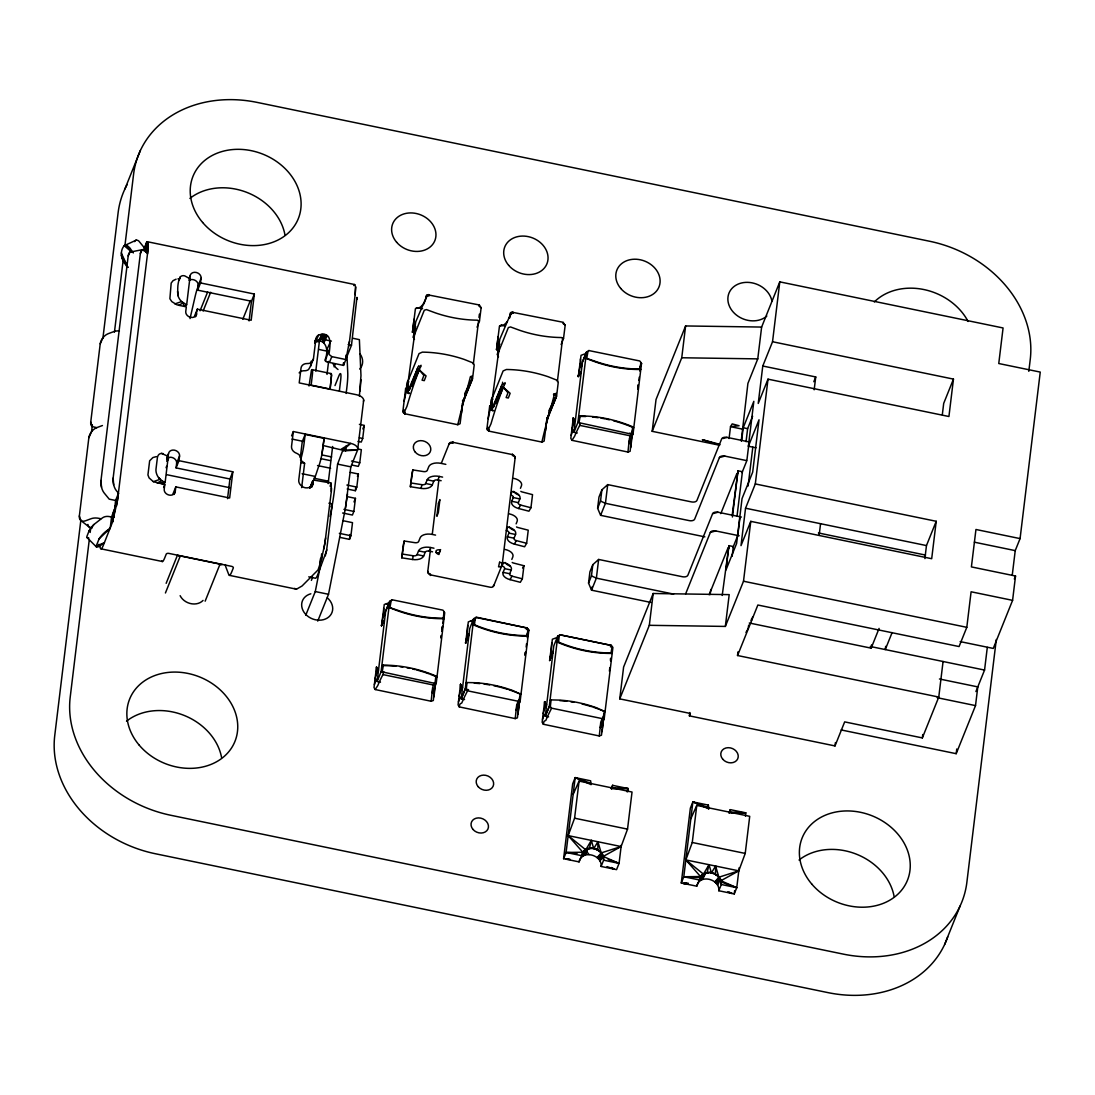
<?xml version="1.0" encoding="UTF-8"?>
<svg xmlns="http://www.w3.org/2000/svg" width="1095" height="1095" viewBox="0 0 1095 1095"><rect width="100%" height="100%" fill="white"/><g stroke="black" fill="none" stroke-linecap="round" stroke-linejoin="round"><path stroke-width="1.5" d="M359.393 396.157L360.98 375.585L359.379 339.628L352.768 338.259M177.541 291.379L177.979 295.65A9.075 5.899 61.9 0 0 181.619 301.563L186.656 304.834L189.818 278.65L184.726 275.872A9.075 5.899 61.9 0 0 180.251 276.953C177.363 282.496 177.527 289.532 177.979 295.65M621.289 845.094L619.072 863.38L616.553 869.635L601.114 866.446C602.373 854.593 581.623 849.378 579.05 861.888L563.596 858.699L572.671 783.856L575.176 777.614L590.629 780.803L591.04 784.554L575.176 777.614L566.115 852.457L563.596 858.699M739.166 867.733L736.757 887.689L734.239 893.931L718.799 890.741C720.058 878.888 699.308 873.673 696.735 886.183L681.282 883.008L690.356 808.165L692.875 801.91L708.314 805.099L708.725 808.849L692.875 801.91L683.8 876.753L681.282 883.008M601.114 866.446L603.619 860.191L603.537 857.7L602.578 854.127L597.856 850.144L597.938 841.768L593.723 848.557L587.591 848.392L583.608 851.267L579.05 861.888M718.799 890.741L721.304 884.5L721.222 881.995L720.277 878.436L715.541 874.44L715.624 866.063L711.408 872.866L705.289 872.688L701.293 875.562L696.735 886.183M462.46 400.893L463.034 400.195L460.092 423.751L457.792 424.709L404.849 413.773L404.89 410.803L406.929 406.423A105.709 14.194 -77.4 0 1 419.344 369.781L420.631 366.182L418.016 366.757L417.537 368.454L426.064 375.927L424.271 380.649L422.068 380.198L423.874 375.475L419.344 369.781L411.966 385.974L418.263 369.302L409.106 390.395L417.537 368.454L407.203 392.941L408.12 380.759L419.043 353.589L422.341 352.138A113.497 93.198 21.9 0 1 464.129 359.393L473.136 362.951L474.203 364.977L472.52 378.843L463.568 399.894L471.22 380.239L472.109 379.719L462.487 403.863M545.515 430.568L547.089 417.551L544.147 441.107L541.861 442.065L488.904 431.129L488.959 428.159L490.998 423.779A105.709 14.194 -77.4 0 1 503.399 387.137L504.699 383.551L502.071 384.112L501.606 385.81L510.133 393.283L508.326 398.005L506.136 397.553L507.943 392.831L503.399 387.137L496.021 403.33L502.331 386.658L493.174 407.751L501.606 385.81L491.272 410.296L492.189 398.115L503.111 370.945L506.396 369.494A113.497 93.198 21.9 0 1 548.198 376.748L557.204 380.307L558.258 382.333L556.588 396.198L548.28 415.689M143.828 250.823L144.212 247.621L147.291 241.708L148.236 244.158L147.743 251.905L117.521 500.388L112.498 522.11L103.464 545.009A24.966 3.066 -78.3 0 1 100.439 548.335L98.892 544.297M330.416 374.175A13.66 1.67 -78.3 0 1 331.539 375.024L330.115 389.053L311.144 385.139L312.28 375.763A13.66 1.67 -78.3 0 0 311.445 370.261L309.009 386.015M145.621 251.754L147.291 241.708L354.698 284.536L355.629 286.986L355.15 294.719L349.51 341.243L345.897 359.543L343.46 365.401L326.31 361.788L324.955 359.954C328.651 351.933 327.227 339.737 315.921 340.271L316.072 339.121L314.949 341.517M638.275 385.508L637.865 388.876L637.947 385.508M525.244 652.497L525.135 655.44L525.545 652.072M441.175 635.442L441.08 638.084L440.874 636.359M637.865 388.876L638.015 384.92M314.703 341.859L315.866 338.971A7.487 6.146 21.9 0 1 318.604 335.002C333.044 330.58 330.074 345.774 328.993 354.397L331.785 356.628L345.897 359.543L346.034 356.149M328.5 350.29L325.407 361.076M229.553 575.381L296.471 589.192L302.042 586.003L318.084 569.879L321.287 560.161L324.914 543.202L331.306 491.436L330.936 483.032L313.759 480.075L309.734 488.26M378.528 670.072L377.269 669.483L376.516 666.937L374.011 687.523L375.188 689.535L431.156 701.252L433.319 700.499L434.989 684.745L434.825 686.291M460.968 685.552L460.571 684.293L458.08 704.893L459.243 706.891L515.225 718.607L517.387 717.855L520.152 696.598L519.605 697.652M545.036 702.908L544.639 701.649L542.148 722.248L543.312 724.247L599.28 735.963L601.456 735.21L604.207 713.954L603.673 715.008M575.327 420.863L574.054 420.288L573.301 417.729L570.81 438.328L571.973 440.327L627.955 452.043L630.118 451.291L631.788 435.536L631.61 437.083M321.629 553.837L321.287 560.161L321.725 555.343M355.15 294.719L355.629 286.986M414.047 319.206L412.473 332.223L414.964 332.743M498.102 336.562L496.528 349.579L499.033 350.099M148.236 244.158L147.524 253.78L145.252 251.001A9.075 3.778 79 0 0 140.352 253.588L113.141 478.104L113.675 484.825M345.897 359.543L346.253 354.862M360.009 391.079L360.98 379.732M114.92 506.082L113.88 517.346L115.591 500.47L118.493 493.256L116.234 490.478A9.075 3.778 79 0 1 113.141 478.104M145.484 251.905L146.36 242.734L145.238 250.81M357.038 299.414L356.956 297.375L351.481 345.253L346.65 357.271M113.497 512.227L112.498 522.11L114.304 509.435L111.567 517.045L110.198 528.269L99.111 538.836L96.168 546.131A9.075 2.382 -45.1 0 0 100.863 545.255L104.408 542.696L96.168 546.131M320.561 558.354L319.891 564.938L320.808 558.601M330.115 389.053L331.539 375.024M461.447 413.212L463.034 400.195M443.297 618.264L435.331 618.018A113.497 93.198 21.9 0 1 397.636 610.23L388.971 607.342A113.497 93.198 21.9 0 0 443.981 618.702L443.297 618.264L444.036 611.653L442.941 610.161L392.01 599.759M520.33 693.546L519.153 700.02L518.072 701.238L467.332 690.767L466.292 689.125L467.031 682.541L475.025 682.719A113.497 93.198 21.9 0 1 512.706 690.507L520.987 694.353A113.497 93.198 21.9 0 0 508.97 689.768M604.399 710.901L603.222 717.376L602.14 718.594L551.387 708.123L550.347 706.48L551.1 699.897L559.08 700.088A113.497 93.198 21.9 0 1 596.775 707.863L605.042 711.709A113.497 93.198 21.9 0 0 599.759 709.533M640.082 369.056L632.116 368.81A113.497 93.198 21.9 0 1 594.434 361.021L585.77 358.133A113.497 93.198 21.9 0 0 640.78 369.494L640.082 369.056L640.835 362.445L639.74 360.967L588.809 350.551M732.281 514.54L737.989 470.795L742.41 471.712L737.003 516.279M741.219 441.025L747.912 383.401L757.767 358.873L761.627 327.063L779.791 281.867L1003.075 327.966L998.763 363.526L1040.25 372.081L1020.075 538.603L1015.229 550.621L1012.273 575.026M432.703 689.631L432.306 692.902L436.262 683.034L444.721 612.68L444.036 611.653M464.554 699.554L461.2 698.87L465.252 689.029L473.697 618.661L476.229 617.512L526.982 627.982L528.858 630.049L520.248 700.376L516.361 710.258L516.772 706.905M600.84 724.26L600.43 727.614L604.317 717.731L612.913 647.405L611.037 645.352L560.298 634.867L557.766 636.017L549.307 706.385L545.269 716.226L548.609 716.91M89.311 527.119L80.77 520.481L79.36 515.95L88.846 437.754L91.542 431.69L92.391 424.942M102.437 425.531L96.771 427.639L92.158 426.557A9.075 5.516 -52.2 0 1 90.748 422.027L100.22 343.83L102.916 337.766M80.879 519.988L54.75 735.539A115.317 94.69 21.9 0 0 155.312 853.73L827.82 992.59A115.317 94.69 21.9 0 0 947.709 936.855M102.889 338.382L118.109 212.786A115.317 94.69 21.9 0 1 127.143 184.576M89.338 539.233L70.217 697.077A115.317 94.69 21.9 0 0 170.779 815.269L843.287 954.115A115.317 94.69 21.9 0 0 966.885 882.214L996.299 639.507M90.173 532.444L90.789 527.352M114.441 332.168L123.283 259.187M124.926 245.608L133.576 174.324A115.317 94.69 21.9 0 1 257.174 102.41L929.682 241.27A115.317 94.69 21.9 0 1 1030.244 359.461L1028.807 371.342M101.506 487.193L100.986 480.472L128.197 255.943L130.004 252.096L142.158 249.728L140.352 253.588M156.407 456.601L152.903 457.546L149.645 460.803L147.934 474.943L149.125 477.954L153.368 481.663L164.77 484.592L164.209 489.273A5.68 4.654 21.9 0 0 169.164 495.091A5.68 4.654 21.9 0 0 175.241 491.545L175.802 486.878L229.649 497.992L232.824 471.794L178.978 460.68L176.076 467.893L229.923 479.008L232.824 471.794M178.978 460.68L179.553 455.999A5.68 4.654 21.9 0 0 174.598 450.182A5.68 4.654 21.9 0 0 168.52 453.727L166.796 461.282M189.49 280.662L190.065 275.981A5.68 4.654 21.9 0 1 196.142 272.436A5.68 4.654 21.9 0 1 201.097 278.253L200.522 282.934L197.62 290.148L251.467 301.262L254.355 294.049L200.522 282.934M176.076 467.893L176.651 463.212L179.553 455.999M197.62 290.148L198.195 285.466L201.097 278.253M195.622 316.688L197.346 309.132L251.179 320.246L254.355 294.049M227.541 498.649L229.923 479.008M249.085 320.903L251.467 301.262M317.742 621.111L328.514 594.284L345.404 508.231L350.824 466.853L357.586 450.031A9.075 5.064 6.9 0 0 350.701 443.393L293.337 431.553L291.53 446.363A7.035 5.776 21.9 0 0 296.362 453.193A7.035 5.776 21.9 0 1 300.085 456.013L301.193 460.023L298.757 480.048A7.487 6.146 21.9 0 0 301.933 486.276C306.285 489.985 315.155 487.056 312.869 480.541L309.789 488.137M299.14 372.889A7.035 5.776 21.9 0 1 304.328 370.753A7.035 5.776 21.9 0 0 308.53 369.562L310.528 366.195L311.144 361.199M300.331 457.532L302.261 441.668L305.163 434.441L324.134 438.356L321.93 454.329A13.66 1.67 -78.3 0 1 318.727 466.21L314.279 479.555M310.528 366.195L313.43 358.982L315.866 338.971M305.163 434.441L304.027 443.803A13.66 1.67 -78.3 0 1 300.55 460.037L304.615 463.294L301.659 487.617M315.784 371.123L319.713 338.697L331.415 341.106M327.022 374.408L328.596 361.432M328.144 483.593L332.634 446.5M339.382 390.86L340.6 380.745A15.891 1.944 -78.3 0 0 338.807 376.064L334.988 385.577M308.735 576.86L315.155 578.187A22.694 2.779 -78.3 0 0 317.687 574.793L326.556 550.799L332.25 503.919L328.911 503.221M323.176 445.528L342.844 450.237L337.588 464.116L334.303 491.258A45.401 5.557 -78.3 0 1 330.731 513.185L330.074 516.525M346.157 393.433L346.773 388.342A45.401 5.557 -78.3 0 0 347.745 372.847L346.951 354.876M345.664 450.921L346.28 445.857M357.791 448.717L363.691 400.072M339.642 537.33L349.469 539.356L350.058 534.442M347.183 489.013L355.355 490.711L355.752 487.439M349.469 539.356L350.92 535.742L352.508 522.657L342.694 520.631M342.598 513.007L352.412 515.033L353.863 511.42L355.451 498.334L347.279 496.637M355.355 490.711L356.806 487.097L358.393 474.012L350.222 472.315M351.769 465.033L358.311 466.388L359.762 462.774L361.35 449.689L358.079 449.005M357.983 441.381L361.254 442.065L362.705 438.452L364.293 425.366L359.393 424.354M408.531 389.095L405.67 388.355L402.905 411.131L404.849 413.773L403.863 409.817L403.028 412.35L404.849 413.773M415.073 332.031L412.473 332.223L415.416 308.667L417.701 307.722A105.709 14.96 -78 0 0 423.19 304.095M415.443 328.13L406.847 391.271L409.503 393.228C407.217 395.788 405.15 383.209 408.12 380.759L408.846 381.95M382.223 624.246L381.498 625.779L384.263 604.522L389.053 602.77M380.485 682.199L377.145 681.514L385.673 611.161L389.711 601.319L392.202 599.69M432.525 551.812L429.213 551.127A3.408 1.903 6.9 0 0 425.188 552.25L423.683 555.973A10.211 5.694 6.9 0 1 412.459 559.49L401.755 557.82L403.343 544.721L404.206 541.012L414.909 542.682A3.408 1.903 6.9 0 0 418.66 541.505L420.151 537.796A10.211 5.694 6.9 0 1 432.251 534.428L435.564 535.113M441.148 480.719L437.836 480.034A3.408 1.903 6.9 0 0 433.798 481.157L432.306 484.88A10.211 5.694 6.9 0 1 421.069 488.397L410.365 486.728L411.953 473.629L412.829 469.919L423.532 471.589A3.408 1.903 6.9 0 0 427.269 470.412L428.775 466.689A10.211 5.694 6.9 0 1 440.874 463.336L445.829 464.362M401.755 557.82L404.206 541.012M410.365 486.728L412.829 469.919M441.34 463.24L448.923 444.378A3.408 2.792 21.9 0 1 452.577 442.257L512.145 454.548A3.408 2.792 21.9 0 1 515.115 458.038L502.194 564.692L493.982 585.127A3.408 2.792 21.9 0 1 490.327 587.249L430.759 574.943A3.408 2.792 21.9 0 1 427.789 571.453L430.445 549.457M432.292 534.209L438.862 480.048M473.314 364.224L478.583 320.821M478.98 317.482L479.391 314.142M377.145 681.514L381.101 671.646L434.113 683.225L435.085 682.664L435.892 675.998A113.497 93.198 21.9 0 0 383.387 665.158L381.909 665.637A113.497 93.198 21.9 0 1 395.829 666.239M433.949 696.885L435.878 680.926M441.887 631.35L442.503 626.313L441.874 628.831M442.859 623.37L443.571 617.484M492.599 406.45L489.725 405.711L486.96 428.487L488.904 431.129L487.932 427.173L487.097 429.719L488.904 431.129M496.528 349.579L497.417 348.1L499.128 349.387L496.528 349.579L499.471 326.023L501.756 325.078A105.709 14.96 -78 0 0 507.259 321.451M492.531 410.201L493.571 410.584C491.285 413.143 489.205 400.565 492.189 398.115L492.914 399.305M466.292 641.615L465.567 643.135L468.332 621.878L473.108 620.126M474.45 624.739A113.497 93.198 21.9 0 0 526.969 635.593L528.05 636.058A113.497 93.198 21.9 0 1 473.04 624.697L474.45 624.739L475.257 618.073M522.342 578.831L512.036 576.162A3.408 1.903 6.9 0 1 509.736 573.739L511.228 570.016A10.211 5.694 6.9 0 0 503.481 562.556L502.03 566.17A3.408 1.903 6.9 0 1 504.617 568.647L503.111 572.37A10.211 5.694 6.9 0 0 510.01 579.638L520.317 582.307L522.342 578.831L523.93 565.732L513.623 563.063A3.408 1.903 6.9 0 1 512.214 562.46M526.654 543.284L516.347 540.615A3.408 1.903 6.9 0 1 514.048 538.192L515.54 534.47A10.211 5.694 6.9 0 0 507.793 527.01L506.342 530.623A3.408 1.903 6.9 0 1 508.915 533.101L507.423 536.824A10.211 5.694 6.9 0 0 514.321 544.078L524.628 546.761L526.654 543.284L528.242 530.185L517.935 527.516A3.408 1.903 6.9 0 1 516.511 526.914M530.952 507.738L520.659 505.069A3.408 1.903 6.9 0 1 518.359 502.646L519.851 498.923A10.211 5.694 6.9 0 0 512.09 491.463L510.64 495.063A3.408 1.903 6.9 0 1 513.226 497.554L511.735 501.277A10.211 5.694 6.9 0 0 518.633 508.532L528.94 511.201L530.952 507.738L532.54 494.639L522.233 491.97A3.408 1.903 6.9 0 1 520.823 491.354M557.382 381.58L562.638 338.177M518.003 714.241L520.152 696.598L519.495 699.568M526.161 647.035L526.558 643.668M527.27 637.783L527.639 634.84M581.075 373.381L579.72 373.532L578.297 376.57L581.062 355.314L585.839 353.562M577.284 432.99L573.931 432.306L582.458 361.952L586.496 352.111L588.987 350.482M550.361 658.971L549.622 660.49L552.386 639.234L557.177 637.482M558.518 642.094A113.497 93.198 21.9 0 0 611.024 652.948L612.119 653.414A113.497 93.198 21.9 0 1 557.109 642.053L558.518 642.094L559.326 635.428M651.114 602.483L591.546 590.178L588.549 583.115L589.904 571.891L592.806 564.678L598.636 559.449L682.486 576.75A4.544 2.532 6.9 0 0 687.865 575.258L712.599 513.719L717.978 512.227L741.411 517.059M704.865 536.865L600.607 515.334L597.624 508.285L598.979 497.048L601.88 489.835L607.711 484.606L691.561 501.921A4.544 2.532 6.9 0 0 696.94 500.429L721.673 438.876A4.544 2.532 6.9 0 1 727.053 437.384L748.816 441.874M588.549 583.115L591.451 575.902L592.806 564.678M597.624 508.285L600.525 501.072L601.88 489.835M591.916 587.057L591.546 590.178L596.378 578.16L598.636 559.449M607.711 484.606L605.439 503.317L600.607 515.334M574.588 818.198L579.077 781.091L632.034 792.027L627.531 829.134L621.111 846.544L603.208 856.441L603.619 860.191L619.072 863.38L603.208 856.441L599.855 850.924L591.738 847.817L584.237 850.35L581.554 855.647L566.115 852.457L582.827 852.238L568.154 835.608L574.588 818.198L627.531 829.134M629.502 440.341L629.091 443.694L633.061 433.839L641.506 363.472L640.835 362.445M573.931 432.306L577.9 422.451L630.912 434.017L631.883 433.456L632.691 426.79A113.497 93.198 21.9 0 0 580.186 415.949L578.707 416.428A113.497 93.198 21.9 0 1 585.647 416.538M630.734 447.677L632.883 430.034L632.335 431.088M638.891 380.471L639.288 377.104M640 371.219L640.37 368.276M602.072 731.597L604.207 713.954M609.409 671.112L609.805 667.745M610.983 658.081L610.627 661.024L610.408 658.752M619.756 698.87L623.602 667.074L653.181 593.504L729.202 594.626L725.342 626.422L649.321 625.313L619.756 698.87L690.356 713.461L689.385 715.856L835.006 745.928L844.669 721.879L922.346 737.92L938.771 697.063L943.069 661.503M719.497 445.227L652.182 431.32L656.028 399.524L685.607 325.954L761.627 327.063M627.736 791.877L628.133 788.551L612.694 785.361L611.434 788.482M649.321 625.313L653.181 593.504M652.182 431.32L681.747 357.764L685.607 325.954M689.385 715.856L689.795 712.503M710.162 594.571L710.778 589.493M729.078 438.547L730.516 426.667L732.185 423.902L739.084 425.736L730.516 426.667L743.122 429.267M692.273 842.493L696.776 805.4L749.719 816.322L745.23 853.429L738.796 870.84L720.907 880.736L721.304 884.5L736.757 887.689L720.907 880.736L717.54 875.22L709.437 872.113L701.922 874.645L699.24 879.942L683.8 876.753L700.513 876.534L685.84 859.917L692.273 842.493L745.23 853.429M722.207 595.447L728.928 545.638L733.335 546.556L732.158 556.274M728.928 545.638L725.971 569.961L736.606 543.517L742.04 498.608L752.676 472.164L759.027 419.782L748.391 446.226L756.015 447.8M732.391 517.018L737.989 470.795M741.63 440.737L743.204 427.762L753.839 401.317L748.391 446.226M746.051 441.655L747.625 428.679L752.621 416.237M740.042 516.785L737.784 535.496L732.952 547.514M749.117 441.942L746.845 460.653L742.013 472.67M745.544 508.217L741 545.638L750.773 521.357L931.694 558.71L936.225 521.288L755.304 483.935L745.544 508.217L926.466 545.57L936.225 521.288M748.104 486.002L752.812 447.143M762.777 366.017L758.233 403.439L768.006 379.157L948.927 416.511L953.458 379.103L772.536 341.736L762.777 366.017L815.734 376.954L814.174 389.793M725.342 626.422L743.505 581.226L750.773 521.357M755.304 483.935L768.006 379.157M772.536 341.736L779.791 281.867M734.239 893.931L734.649 890.605M745.421 816.172L745.818 812.846L730.379 809.657L729.119 812.777M819.142 535.346L820.552 523.711M835.006 745.928L835.417 742.561M749.281 623L871.155 648.158L871.552 644.914M885.663 646.324L885.266 649.568L892.11 632.568M924.892 558.587L926.466 545.57M942.316 414.772L943.698 403.384L953.458 379.103M922.346 737.92L922.743 734.553M938.771 697.063L737.565 655.522L757.863 605.015L959.069 646.556L966.803 627.325L971.101 591.779L1012.588 600.347L1015.53 576.025L971.402 566.909L975.946 529.487L1020.075 538.603M841.165 729.941L956.195 753.688L956.756 749.007M956.195 753.688L975.522 705.604L977.794 686.893L939.455 678.982M975.919 691.547L984.556 670.072L987.307 647.364M577.9 422.451L586.496 352.111L582.458 361.952M477.037 327.227L479.473 321.068L481.143 307.75L479.021 306.135L479.35 304.985L428.405 294.938M561.105 344.583L563.528 338.423L565.198 325.106L563.09 323.49L563.419 322.341L512.474 312.308M491.901 409.585L490.916 408.627L498.827 350.468M499.279 347.142L499.252 341.681L497.445 354.753L498.499 356.778M321.93 454.329L324.134 438.356M415.197 324.325L413.376 337.397L414.444 339.423M431.156 701.252L432.593 687.797L434.113 683.225M515.225 718.607L516.662 705.153L518.072 701.238M627.955 452.043L629.392 438.589L630.912 434.017M599.28 735.963L600.717 722.508L602.14 718.594M145.744 252.343L147.291 241.708M345.404 508.231L347.539 493.982M330.416 486.399L330.936 483.032L330.389 486.235M116.481 506.095L118.493 493.256M748.693 625.149L748.104 628.79L745.982 632.431M751.594 618.771L751.293 620.701L752.539 617.156M323.887 548.923L325.667 537.96M404.082 401.372L405.985 392.38L405.67 388.355M488.151 418.728L490.04 409.735L489.725 405.711M318.125 341.585L315.716 341.517L315.921 340.271L318.125 341.585L322.094 334.112L319.617 341.462L323.887 334.303L322.491 342.105L325.639 334.851L323.805 342.872L327.241 335.741M526.969 635.593L528.105 629.009M611.024 652.948L612.16 646.365M382.223 671.769L383.387 665.158M579.022 422.56L580.186 415.949M168.206 459.873L168.616 457.587L167.494 457.094M389.984 607.26L391.189 600.717M586.783 358.051L587.988 351.509M407.929 386.74L407.326 389.929L407.819 389.382M492.298 402.495L491.381 407.285L491.888 406.738M305.765 615.212L315.278 591.56L320.548 564.883M632.335 432.785L632.883 430.034L632.239 432.895M381.498 625.779L382.785 620.564L383.606 621.248L381.498 625.779L383.934 611.558L383.647 608.136M578.297 376.57L579.583 371.356L580.391 372.04L578.297 376.57L580.733 362.349L580.432 358.927M407.915 386.357L406.847 391.271M492.298 402.248L490.916 408.627M127.54 267.358C122.763 261.335 118.411 252.562 124.2 245.691L136.218 240.147M465.567 643.135L466.826 638.098L467.661 638.604L465.567 643.135L467.209 635.127L469.303 633.8L468.988 635.524L466.99 636.797L467.702 625.491M549.622 660.49L550.894 655.453L551.729 655.96L549.622 660.49L551.278 652.483L553.358 651.155L553.057 652.88L551.059 654.153L551.77 642.847M190.024 318.604L195.211 296.143A13.619 1.67 -78.3 0 1 197.661 287.752L198.879 284.727M325.283 555.904L326.707 549.758M421.028 365.237L420.494 367.208A2.272 1.861 21.9 0 1 418.687 365.881M375.188 689.535L377.748 685.593A49.562 9.266 -73.1 0 1 382.949 674.588L383.373 672.754M505.082 382.593L504.549 384.564A2.272 1.861 21.9 0 1 502.578 382.237M571.973 440.327L574.533 436.385A49.562 9.266 -73.1 0 1 579.734 425.38L580.158 423.546M421.069 488.397L421.945 484.688A3.408 1.903 6.9 0 0 425.681 483.511L432.306 484.88M412.459 559.49L413.321 555.781A3.408 1.903 6.9 0 0 417.072 554.604L423.683 555.973M459.243 706.891L459.914 704.044L461.803 702.949A49.562 9.266 -73.1 0 1 467.004 691.944L467.332 690.767M543.312 724.247L543.982 721.4L545.871 720.305A49.562 9.266 -73.1 0 1 551.072 709.3L551.387 708.123M589.411 848.406L591.314 840.399L593.723 848.557L596.05 848.707L597.856 850.144M707.11 872.701L709.012 864.694L711.408 872.866L713.735 873.002L715.541 874.44M611.421 788.77L612.694 785.361L611.421 788.77L628.133 788.551L626.874 791.671M729.708 811.997L730.379 809.657L729.106 813.065L729.708 811.997L745.818 812.846L730.776 813.037M374.38 684.594L376.091 679.023L375.092 678.708L376.748 673.055L376.516 666.937M571.166 435.386L572.89 429.815L571.877 429.5L573.534 423.847L573.301 417.729M509.476 318.207L511.338 312.321L510.448 312.841L510.037 313.717L513.226 313.197L512.788 311.897M553.81 393.83L553.536 394.679A2.272 1.861 21.9 0 0 555.973 393.269M458.435 701.95L460.064 697.091L459.147 696.064L460.872 689.864L460.571 684.293L461.652 688.18L460.68 688.81L460.571 684.293M542.504 719.305L544.133 714.446L543.216 713.42L544.927 707.219L544.639 701.649L545.721 705.536L544.735 706.165L544.639 701.649M166.07 467.77L166.604 466.278M310.296 487.371L312.623 481.266M423.861 303.917L427.283 294.966L426.393 295.486L425.982 296.362L429.158 295.842L428.72 294.541M509.065 318.289L511.338 312.321L499.813 339.163L497.445 354.753L508.354 327.583L510.503 326.94L519.591 330.279A113.497 93.198 21.9 0 0 561.379 337.534L563.528 338.423M311.733 487.275L312.937 484.182M548.212 415.73L556.178 397.074L547.158 419.713M516.361 710.258L520.248 700.376L519.153 700.02M600.43 727.614L604.317 717.731L603.222 717.376M124.912 188.97L140.365 150.508M188.901 278.869L190.065 275.981M111.567 517.045L109.486 516.607A9.075 7.46 21.9 0 0 102.369 517.921L93.91 524.505A9.075 2.382 -45.1 0 0 89.078 530.966L87.135 535.784A9.075 2.382 -45.1 0 0 88.627 537.645M194.445 316.345L197.346 309.132M200.07 310.775L207.626 291.982M203.123 311.035L210.664 292.255M166.782 458.052L168.52 453.727M163.62 487.48L164.77 484.592M242.83 319.234L250.385 300.454M172.914 494.091L175.802 486.878M174.078 494.434L175.241 491.545M166.153 583.32L177.486 555.138M165.427 592.984L179.908 556.972L178.184 555.316M205.148 601.182L219.616 565.171L222.312 564.431M291.585 435.878L293.337 431.553M331.785 356.628L329.636 361.966L327.87 362.144M334.098 366.866L335.371 363.704M331.046 506.917L332.25 503.919M362.842 428.966L363.814 426.557M311.377 580.377L312.65 577.202M357.435 476.407L358.393 474.012M354 501.934L355.451 498.334M425.681 483.511L427.187 479.788A10.211 5.694 6.9 0 1 439.287 476.434L442.599 477.119M437.836 480.034L439.287 476.434M417.072 554.604L418.564 550.881A10.211 5.694 6.9 0 1 430.663 547.527L433.976 548.212M429.213 551.127L430.663 547.527M440.601 549.58L439.15 553.18L435.837 552.496M520.44 488.302L521.439 485.824A10.211 5.694 6.9 0 0 513.678 478.364M473.697 618.661L469.728 628.516L461.2 698.87L465.252 689.029L466.292 689.125M474.984 619.838L476.079 617.115L526.982 627.982M516.128 523.848L517.127 521.371A10.211 5.694 6.9 0 0 509.367 513.911M511.817 559.408L512.816 556.917A10.211 5.694 6.9 0 0 505.069 549.457M527.16 634.279L528.858 630.049M557.766 636.017L553.796 645.872L545.269 716.226L549.307 706.385L550.347 706.48M746.544 460.584L724.78 456.095L719.401 457.587L694.668 519.139A4.544 2.532 6.9 0 1 689.289 520.631L605.439 503.317L600.525 501.072M685.593 593.969L710.34 532.43L715.719 530.938L739.152 535.77M720.784 513.623L736.634 474.162A4.544 2.532 6.9 0 1 737.715 473.081M603.537 857.7L602.715 855.209L598.678 859.164L601.196 852.909L597.938 841.768M709.177 594.763L727.573 549.006A4.544 2.532 6.9 0 1 728.64 547.924M813.818 381.703L815.734 376.954M736.757 887.689L721.222 881.995L720.4 879.518L716.363 883.46L718.881 877.218L715.624 866.063M871.155 648.158L879.093 628.407M1014.326 579.022L1015.53 576.025M1012.588 600.347L993.261 648.432L960.164 641.602M944.629 944.492L960.082 906.03M385.673 611.161L389.711 601.319L381.101 671.646L384.454 672.344M427.283 294.966L415.744 321.807L413.376 337.397L424.299 310.227L426.434 309.584L435.523 312.924A113.497 93.198 21.9 0 0 477.324 320.178L479.473 321.068M178.896 280.156L180.251 276.953M464.896 395.227L471.22 380.239L464.759 393.516M548.965 412.582L555.288 397.594L548.828 410.871M315.716 341.517L318.604 335.002M573.137 794.45L579.077 781.091M690.836 818.745L696.776 805.4M479.35 304.985L481.143 307.75M326.707 350.03L330.101 342.571M590.835 848.296L588.056 848.68L584.894 855.127L583.17 852.252M708.52 872.592L705.741 872.975L702.579 879.422L700.855 876.547M602.715 855.209L599.882 860.862L603.071 857.056M717.567 885.171L720.4 879.518M415.676 326.461L414.567 330.197M581.527 857.084L591.314 840.399M699.226 881.379L709.012 864.694M518.633 508.532L520.659 505.069M514.321 544.078L516.347 540.615M510.01 579.638L512.036 576.162M522.575 568.045L523.93 565.732M313.43 358.982L311.432 362.349A7.035 5.776 21.9 0 1 307.23 363.54A7.035 5.776 21.9 0 0 301.015 368.098L299.222 382.908L356.587 394.747A9.075 5.064 6.9 0 1 363.485 401.386M412.473 332.223L413.349 330.745M582.225 853.292L583.608 851.267M701.293 875.562L699.91 877.601L683.8 876.753M588.056 848.68L583.074 855.948L585.592 849.693L568.154 835.608L621.111 846.544L601.196 852.909L597.145 857.659L600.826 854.401M705.741 872.975L700.759 880.243L703.277 873.988L685.84 859.917L738.796 870.84L718.881 877.218L714.83 881.954L718.512 878.71M89.078 530.966L93.91 524.505M167.07 459.503L168.616 457.587M353.753 285.562L354.698 284.536M598.678 859.164L602.086 855.647M716.363 883.46L718.635 881.119M110.198 528.269L106.653 530.842A9.075 2.382 -45.1 0 0 99.111 538.836M341.175 449.237L350.701 443.393L342.844 450.237L357.586 450.031L342.899 450.894M176.103 279.184L173.037 280.676L171.19 283.058L169.889 298.73L171.805 301.604L176.774 304.738L178.745 305.286L183.317 302.85L183.837 306.34L186.656 304.834M162.293 484.086L165.112 482.58L161.773 480.595L157.201 483.032L165.112 482.58L168.288 456.382L161.485 453.412A9.075 5.899 61.9 0 0 157.365 457.902L155.996 469.125A9.075 5.899 61.9 0 0 158.556 477.598L160.075 479.309L153.368 481.663M417.701 307.722L416.155 308.393L417.701 307.722L422.588 308.749M501.756 325.078L500.223 325.749L505.028 325.762M465.977 682.993L467.031 682.541M550.032 700.348L551.1 699.897M174.913 303.917L181.619 301.563M727.956 548.047L729.024 547.746M723.015 438.506L727.053 437.384M688.057 883.774L683.499 883.46L686.633 883.035M382.935 622.74L384.29 622.59M466.99 640.096L468.345 639.945M551.059 657.452L552.414 657.301M569.03 859.014L565.8 859.164L570.358 859.479M683.499 883.46L688.331 883.227M177.951 278.855L179.908 278.828M681.747 357.764L757.767 358.873M612.023 787.702L628.133 788.551M566.115 852.457L577.393 853.046M161.485 453.412L163.182 453.617M411.241 483.018L421.945 484.688M402.618 554.111L413.321 555.781M178.745 305.286L186.314 306.846L185.753 311.527A5.68 4.654 21.9 0 0 190.694 317.345A5.68 4.654 21.9 0 0 196.785 313.813M348.142 344.555L351.481 345.253M743.204 427.762L747.625 428.679M318.796 349.442L326.638 351.057M629.721 433.141L633.061 433.839L631.883 433.456M312.007 369.631L330.977 373.546M579.734 425.38L630.487 435.865M974.372 542.189L1015.229 550.621M818.417 532.964L925.535 555.083M292.064 439.095L303.534 441.463M427.187 479.788L433.798 481.157M513.226 497.554L519.851 498.923M320.671 458.613L330.485 460.639M337.588 464.116L350.824 466.853M511.735 501.277L518.359 502.646M317.536 465.567L330.608 468.263M301.371 462.637L304.615 463.294M302.124 473.724L314.676 476.311M743.505 581.226L966.803 627.325M508.915 533.101L515.54 534.47M507.423 536.824L514.048 538.192M166.632 474.669L230.155 487.795M673.644 594.106L596.378 578.16L591.451 575.902M418.564 550.881L425.188 552.25M504.617 568.647L511.228 570.016M870.265 646.474L984.556 670.072M503.111 572.37L509.736 573.739M115.591 500.47L109.226 499.156L104.066 492.846A9.075 3.778 79 0 1 100.986 480.472M100.891 518.756L98.769 518.318A9.075 5.064 6.9 0 0 91.145 518.701L85.465 520.823A9.075 5.516 -52.2 0 1 79.36 515.95M937.183 697.693L975.522 705.604M179.21 555.712L221.135 564.363M611.037 645.352L560.298 634.867M315.278 591.56L328.514 594.284M101.151 548.869L162.484 561.53M465.252 689.029L468.578 689.713M382.949 674.588L433.688 685.073M359.393 437.767L362.705 438.452M321.725 454.89L331.648 456.943M351.495 461.063L359.762 462.774M313.813 478.186L328.692 481.266M346.882 485.044L356.806 487.097M343.939 509.367L353.863 511.42M339.34 533.347L350.92 535.742M470.494 621.125L473.793 621.809M386.425 603.769L389.724 604.454M719.798 444.324L702.374 439.697L719.648 444.953M435.085 682.664L436.262 683.034M727.627 891.946L732.035 893.479L728.996 892.042M607 866.624L614.35 869.184L611.448 867.514M692.875 801.91L708.397 807.604L708.725 808.849M575.176 777.614L590.711 783.295L591.04 784.554M608.19 859.397L619.072 863.38M294.418 588.385L296.471 589.192M563.227 322.779L565.198 325.106M545.392 704.208L546.651 704.797M461.324 686.839L462.596 687.427M611.311 867.733L614.35 869.184M714.227 873.769L716.773 875.261M596.542 849.474L599.088 850.952M132.03 252.028L125.158 245.212L130.401 248.811L133.344 252.931M124.2 245.691L131.783 252.151M158.556 477.598L161.773 480.595M632.691 426.79L633.718 427.789A113.497 93.198 21.9 0 0 613.487 420.781M435.892 675.998L436.919 676.997A113.497 93.198 21.9 0 0 430.294 674.315M87.025 537.563L96.346 546.843M584.908 849.214L589.042 854.552M144.212 247.621L138.723 240.927A9.075 4.093 65.4 0 0 134.589 241.625M584.141 850.637L585.976 853.32M343.46 365.401L343.543 362.746L343.748 364.881M602.592 717.28L603.236 718.402M127.8 267.344L121.285 254.834A9.075 4.093 65.4 0 0 124.597 263.238M121.258 252.986L127.855 267.303M512.46 454.028L512.528 455.561A3.408 1.903 6.9 0 1 515.115 458.038M452.892 441.723L452.96 443.256A3.408 1.903 6.9 0 0 448.923 444.378M430.431 575.477L430.362 573.944A3.408 1.903 6.9 0 1 427.789 571.453M90.748 422.027L92.158 426.557M556.588 396.198L554.563 393.844L550.744 408.271A105.709 11.716 -79.3 0 0 541.861 442.065M472.52 378.843L470.494 376.488L466.675 390.915A105.709 11.716 -79.3 0 0 457.792 424.709M498.567 346.034L498.622 347.553M708.314 805.099L708.397 807.604M493.982 585.127A3.408 1.903 6.9 0 1 493.174 585.934M514.171 530.432A10.211 5.694 6.9 0 1 509.367 526.887M509.859 565.978A10.211 5.694 6.9 0 1 505.055 562.447M518.482 494.885A10.211 5.694 6.9 0 1 513.664 491.34M592.614 417.044A113.497 93.198 21.9 0 1 598.198 417.701M600.991 418.126A113.497 93.198 21.9 0 1 605.179 418.879M606.562 419.152A113.497 93.198 21.9 0 1 609.34 419.768M400.017 666.718A113.497 93.198 21.9 0 1 402.809 667.115M406.998 667.827A113.497 93.198 21.9 0 1 409.776 668.361M412.555 668.963A113.497 93.198 21.9 0 1 415.32 669.634M416.702 669.989A113.497 93.198 21.9 0 1 423.546 671.974M424.901 672.412A113.497 93.198 21.9 0 1 428.953 673.808M559.764 700.622A113.497 93.198 21.9 0 1 566.745 701.265M570.933 701.827A113.497 93.198 21.9 0 1 573.725 702.278M582.061 704.003A113.497 93.198 21.9 0 1 591.67 706.686M593.038 707.124A113.497 93.198 21.9 0 1 598.417 709.026M610.887 644.941A49.562 0.725 -79.9 0 1 610.462 646.926M719.401 457.587A4.544 2.532 6.9 0 1 724.78 456.095M710.34 532.43A4.544 2.532 6.9 0 1 715.719 530.938M712.599 513.719A4.544 2.532 6.9 0 1 717.978 512.227M499.785 344.487A2.272 1.259 6.9 0 1 499.731 343.816M471.904 375.913A2.272 1.861 21.9 0 1 470.604 377.31M189.175 280.224A5.68 4.654 21.9 0 1 195.307 280.443A5.68 4.654 21.9 0 1 198.195 285.466M166.645 458.75A5.68 4.654 21.9 0 1 173.106 457.847A5.68 4.654 21.9 0 1 176.651 463.212M331.47 488.014A9.075 1.109 -78.3 0 1 331.306 491.436M161.773 560.996A24.966 3.066 -78.3 0 0 164.811 557.67L166.221 554.152A2.272 1.259 6.9 0 1 168.917 553.413L231.579 566.348A2.272 1.259 6.9 0 1 233.29 568.004L231.88 571.522A24.966 3.066 -78.3 0 1 228.855 574.848L225.762 566.772A24.966 3.066 -78.3 0 1 225.433 564.609M349.51 341.243A9.075 1.109 -78.3 0 1 348.634 346.403M128.197 255.943A9.075 3.778 79 0 1 132.03 252.343M88.846 437.754A9.075 5.516 -52.2 0 1 96.771 427.639M92.226 527.872A9.075 5.516 -52.2 0 1 87.901 524.437M125.158 245.212A9.075 4.093 65.4 0 1 130.401 248.811M119.423 330.936A9.075 5.064 6.9 0 0 113.812 331.607L108.145 333.715A9.075 5.516 -52.2 0 0 100.22 343.83M474.299 683.17A113.497 93.198 21.9 0 1 479.884 683.595M484.072 684.074A113.497 93.198 21.9 0 1 489.657 684.922M493.831 685.716A113.497 93.198 21.9 0 1 499.375 686.989M500.757 687.345A113.497 93.198 21.9 0 1 507.615 689.33M526.818 627.586A49.562 0.725 -79.9 0 1 526.408 629.57M799.035 860.027A56.748 46.606 21.9 0 1 855.66 853.881A56.748 46.606 21.9 0 1 894.095 896.435M126.527 721.167A56.748 46.606 21.9 0 1 183.152 715.035A56.748 46.606 21.9 0 1 221.587 757.576M766.815 316.058A22.694 18.642 21.9 0 1 732.049 310.638A22.694 18.642 21.9 0 1 741.561 282.975A22.694 18.642 21.9 0 1 771.934 301.166M203.054 600.416A13.619 11.183 21.9 0 1 180.127 595.68M327.337 597.829A15.891 13.044 21.9 0 1 327.337 618.032A15.891 13.044 21.9 0 1 304.081 612.351A15.891 13.044 21.9 0 1 310.843 593.791M359.968 353.781A15.891 13.044 21.9 0 1 359.694 369.07M338.026 369.508A15.891 13.044 21.9 0 1 332.948 363.54M189.887 198.414A56.748 46.606 21.9 0 1 246.512 192.268A56.748 46.606 21.9 0 1 284.946 234.823M874.303 301.946A56.748 46.606 21.9 0 1 968.089 321.465M376.899 668.196L376.598 671.618L377.597 670.824L376.899 668.196M573.698 418.988L573.397 422.41L574.382 421.616L573.698 418.988M316.072 339.121L315.702 342.215L314.648 342.954L316.072 339.121M438.465 503.18L436.878 516.279L438.328 512.665L439.916 499.58L438.465 503.18M737.962 652.127L737.565 655.522L737.962 652.278M440.039 549.909L438.972 554.508A3.408 2.792 21.9 0 1 436.002 551.018A3.408 1.903 6.9 0 1 440.039 549.909M499.607 562.2L498.54 566.813A3.408 2.792 21.9 0 0 502.194 564.692A3.408 1.903 6.9 0 0 499.607 562.2M641.506 363.472L639.863 367.687L641.506 363.472M384.632 613.419L383.373 616.033L385.413 614.815L384.632 613.419M581.431 364.224L580.172 366.825L582.198 365.607L581.431 364.224M518.701 705.276L518.14 706.165L517.511 704.427L518.701 705.276M602.77 722.632L602.195 723.521L601.566 721.783L602.77 722.632M472.972 829.408A8.938 7.337 21.9 0 0 487.905 829.107A8.938 7.337 21.9 0 0 478.351 817.897A8.938 7.337 21.9 0 0 472.972 829.408M722.741 759.205A8.938 7.337 21.9 0 0 737.674 758.903A8.938 7.337 21.9 0 0 728.134 747.68A8.938 7.337 21.9 0 0 722.741 759.205M478.145 786.648A8.938 7.337 21.9 0 0 493.078 786.347A8.938 7.337 21.9 0 0 483.538 775.123A8.938 7.337 21.9 0 0 478.145 786.648M415.292 452.167A8.938 7.337 21.9 0 0 430.225 451.865A8.938 7.337 21.9 0 0 420.672 440.642A8.938 7.337 21.9 0 0 415.292 452.167M811.792 884.089A56.748 46.606 21.9 0 0 906.619 882.173A56.748 46.606 21.9 0 0 845.997 810.943A56.748 46.606 21.9 0 0 811.792 884.089M139.284 745.243A56.748 46.606 21.9 0 0 234.111 743.327A56.748 46.606 21.9 0 0 173.503 672.084A56.748 46.606 21.9 0 0 139.284 745.243M508.655 265.332A22.694 18.642 21.9 0 0 546.597 264.566A22.694 18.642 21.9 0 0 522.342 236.068A22.694 18.642 21.9 0 0 508.655 265.332M396.582 242.187A22.694 18.642 21.9 0 0 434.51 241.42A22.694 18.642 21.9 0 0 410.255 212.923A22.694 18.642 21.9 0 0 396.582 242.187M620.742 288.464A22.694 18.642 21.9 0 0 658.67 287.698A22.694 18.642 21.9 0 0 634.429 259.214A22.694 18.642 21.9 0 0 620.742 288.464M202.643 222.49A56.748 46.606 21.9 0 0 297.47 220.574A56.748 46.606 21.9 0 0 236.848 149.331A56.748 46.606 21.9 0 0 202.643 222.49"/></g></svg>
